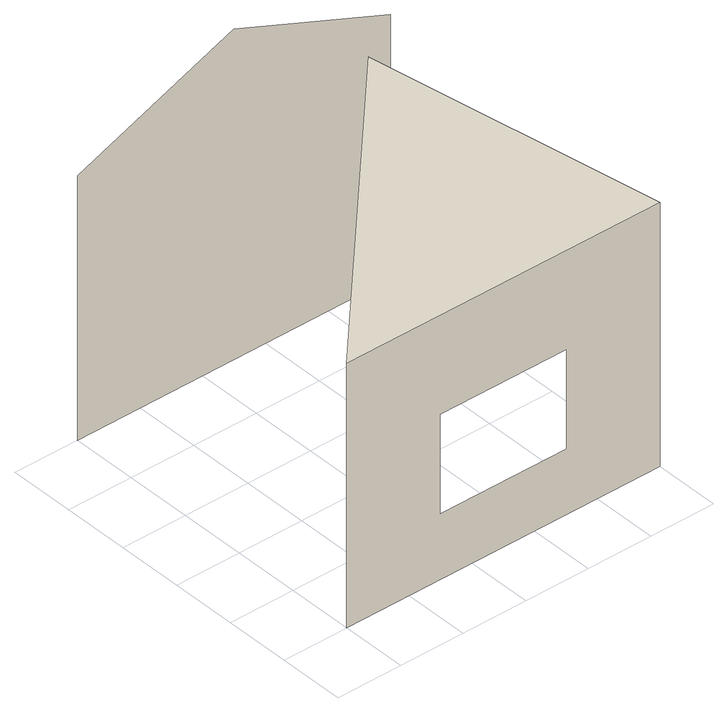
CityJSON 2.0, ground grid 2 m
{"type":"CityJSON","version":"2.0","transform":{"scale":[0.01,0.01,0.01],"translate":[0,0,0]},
"CityObjects":{
"building1":{"type":"Building","geometry":[{"type":"MultiSurface","lod":"2","boundaries":[[[0,1,2,3],[4,5,6,7]],[[1,8,2]],[[9,10,11,12,13]]]}]}
},
"vertices":[
[1000,0,0],[1000,0,800],[0,0,800],[0,0,0],[700,0,200],[700,0,500],[300,0,500],[300,0,200],[500,500,1200],[1000,1000,0],[1000,1000,800],[500,1000,1000],[0,1000,800],[0,1000,0]
]}
